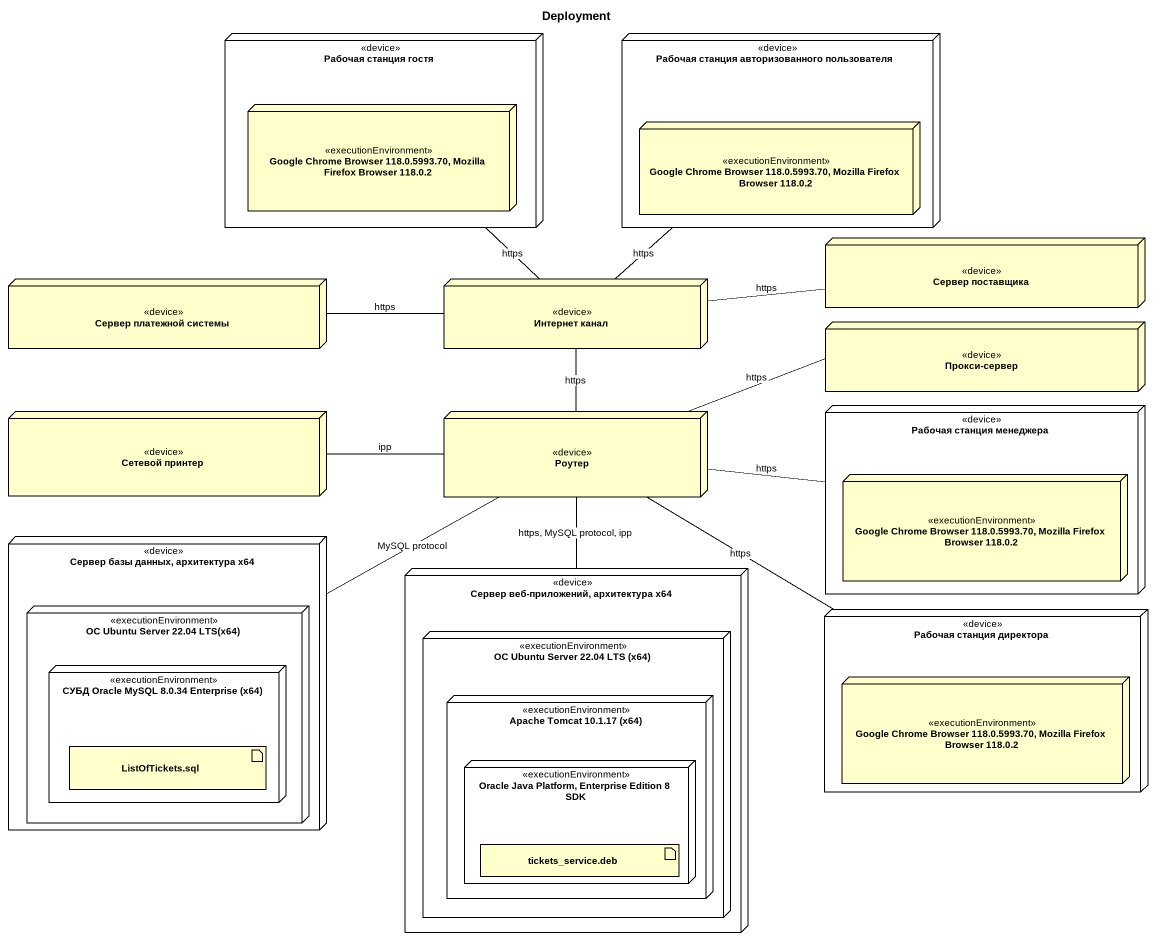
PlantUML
@startuml
title Deployment
node "Рабочая станция гостя" as Рабочая_станция_гостя <<device>> {
  node "Google Chrome Browser 118.0.5993.70, Mozilla Firefox Browser 118.0.2" as Google_Chrome_Browser_118_0 <<executionEnvironment>>
}
node "Рабочая станция авторизованного пользователя" as Рабочая_станция <<device>> {
  node "Google Chrome Browser 118.0.5993.70, Mozilla Firefox Browser 118.0.2" as Google_Chrome_Browser_118_0_2 <<executionEnvironment>>
}
node "Сервер поставщика" as Сервер_поставщика <<device>>
node "Сервер платежной системы" as Сервер_платежной_системы <<device>>
node "Интернет канал" as Интернет_канал <<device>>
node "Прокси-сервер" as Прокси_сервер <<device>>
node "Сетевой принтер" as Сетевой_принтер <<device>>
node Роутер <<device>>
node "Рабочая станция менеджера" as Рабочая_станция_менеджера <<device>> {
  node "Google Chrome Browser 118.0.5993.70, Mozilla Firefox Browser 118.0.2" as Google_Chrome_Browser_118_0_3 <<executionEnvironment>>
}
node "Сервер базы данных, архитектура x64" as Сервер_базы_данных <<device>> {
  node "ОС Ubuntu Server 22.04 LTS(x64)" as ОС_Ubuntu_Server_22_04_LTS <<executionEnvironment>> {
    node "СУБД Oracle MySQL 8.0.34 Enterprise (x64)" as СУБД_Oracle_MySQL_8_0_34 <<executionEnvironment>> {
      artifact "ListOfTickets.sql" as ListOfTickets_sql
    }
  }
}
node "Сервер веб-приложений, архитектура x64" as Сервер_веб_приложений <<device>> {
  node "ОС Ubuntu Server 22.04 LTS (x64)" as ОС_Ubuntu_Server_22_04_LTS_2 <<executionEnvironment>> {
    node "Apache Tomcat 10.1.17 (x64)" as Apache_Tomcat_10_1_17_x64 <<executionEnvironment>> {
      node "Oracle Java Platform, Enterprise Edition 8 SDK" as Oracle_Java_Platform <<executionEnvironment>> {
        artifact "tickets_service.deb" as tickets_service_deb
      }
    }
  }
}
node "Рабочая станция директора" as Рабочая_станция_директора <<device>> {
  node "Google Chrome Browser 118.0.5993.70, Mozilla Firefox Browser 118.0.2" as Google_Chrome_Browser_118_0_4 <<executionEnvironment>>
}
Интернет_канал -up- Рабочая_станция_гостя : https
Интернет_канал -up- Рабочая_станция : https
Интернет_канал -right- Сервер_поставщика : https
Интернет_канал -left- Сервер_платежной_системы : https
Интернет_канал -- Роутер : https
Сетевой_принтер -right- Роутер : ipp
Роутер -right- Прокси_сервер : https
Роутер -right- Рабочая_станция_менеджера : https
Роутер -left- Сервер_базы_данных : MySQL protocol
Роутер -- Сервер_веб_приложений : https, MySQL protocol, ipp
Роутер -- Рабочая_станция_директора : https
@enduml
